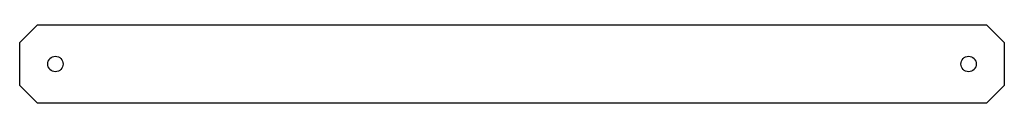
# Model space of a CAD drawing. Header units: millimetres. Extents: x 49 to 325, y -100 to -78.
import ezdxf

# ---------------------------------------------------------------- set-up
doc = ezdxf.new("R2010")
doc.units = ezdxf.units.MM
doc.layers.get('0').update_dxf_attribs({"linetype": 'CONTINUOUS'})

msp = doc.modelspace()

# ---------------------------------------------------------------- linework, layer by layer
msp.add_lwpolyline([(54.45, -100.155), (49.45, -95.155), (49.45, -83.155), (54.45, -78.155), (320.2, -78.155), (325.2, -83.155), (325.2, -95.155), (320.2, -100.155)], close=True)
for centre in [(59.45, -89.155), (315.2, -89.155)]:
    msp.add_circle(centre, 2.15)

doc.saveas('drawing.dxf')
